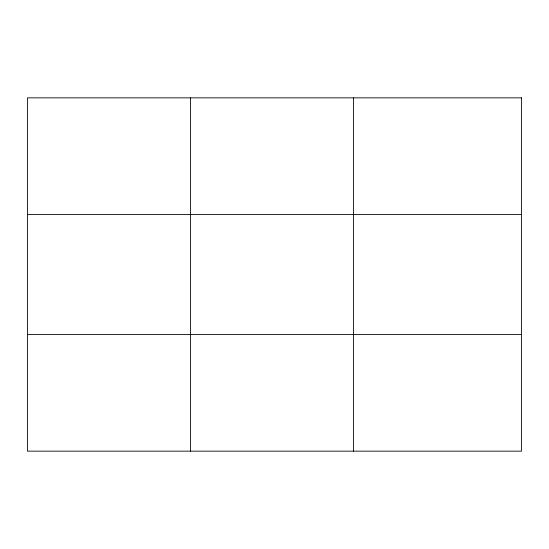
<?xml version="1.0" encoding="UTF-8"?>
<svg xmlns="http://www.w3.org/2000/svg" width="549" height="549" viewBox="0 0 549 549"><rect width="100%" height="100%" fill="white"/><g stroke="black" fill="none" stroke-linecap="round" stroke-linejoin="round"><path stroke-width="0.82" d="M190.503 97.852L190.503 451.148M353.556 97.852L353.556 451.148M27.45 214.439L521.55 214.439M27.45 334.561L521.55 334.561M521.55 97.852L521.55 451.148L27.45 451.148L27.45 97.852L521.55 97.852"/></g></svg>
